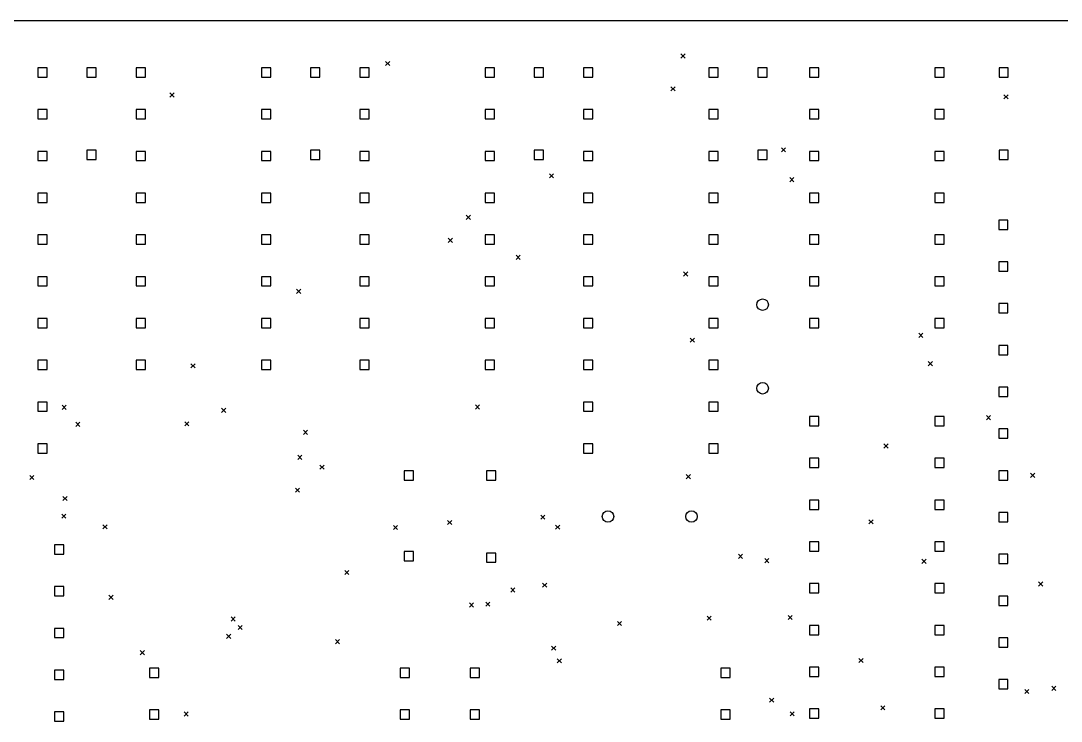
# Model space of a CAD drawing. Extents: x 0.4 to 10.5, y -7.5 to -0.9.
# Drawn here: x 2.959 to 5.449, y -2.576 to -0.9 of the extents above; entities that cross this region are included whole.
import ezdxf

# ---------------------------------------------------------------- set-up
doc = ezdxf.new("R2010")
doc.units = 0
doc.header["$MEASUREMENT"] = 0
doc.layers.add('BLACK', color=7, linetype='CONTINUOUS')

msp = doc.modelspace()

# ---------------------------------------------------------------- linework, layer by layer
at = {"layer": 'BLACK', "linetype": 'CONTINUOUS'}
for p, q in [((10.25, -0.9), (0.75, -0.9)), ((4.5385, -0.979417), (4.5485, -0.989417)), ((4.5485, -0.979417), (4.5385, -0.989417)), ((3.02177, -1.01249), (2.99949, -1.01249)), ((2.99949, -1.01249), (2.99949, -1.03476)), ((3.02177, -1.03476), (3.02177, -1.01249)), ((3.13909, -1.01249), (3.11682, -1.01249)), ((3.11682, -1.01249), (3.11682, -1.03476)), ((3.13909, -1.03476), (3.13909, -1.01249)), ((3.2572, -1.01249), (3.23493, -1.01249)), ((3.23493, -1.01249), (3.23493, -1.03476)), ((3.2572, -1.03476), (3.2572, -1.01249)), ((3.5572, -1.01249), (3.53493, -1.01249)), ((3.53493, -1.01249), (3.53493, -1.03476)), ((3.5572, -1.03476), (3.5572, -1.01249)), ((3.67452, -1.01249), (3.65225, -1.01249)), ((3.65225, -1.01249), (3.65225, -1.03476)), ((3.67452, -1.03476), (3.67452, -1.01249)), ((3.79263, -1.01249), (3.77036, -1.01249)), ((3.77036, -1.01249), (3.77036, -1.03476)), ((3.79263, -1.03476), (3.79263, -1.01249)), ((3.83207, -0.997189), (3.84207, -1.00719)), ((3.84207, -0.997189), (3.83207, -1.00719)), ((4.09263, -1.01249), (4.07036, -1.01249)), ((4.07036, -1.01249), (4.07036, -1.03476)), ((4.09263, -1.03476), (4.09263, -1.01249)), ((4.20995, -1.01249), (4.18768, -1.01249)), ((4.18768, -1.01249), (4.18768, -1.03476)), ((4.20995, -1.03476), (4.20995, -1.01249)), ((4.32806, -1.01249), (4.30579, -1.01249)), ((4.30579, -1.01249), (4.30579, -1.03476)), ((4.32806, -1.03476), (4.32806, -1.01249)), ((4.62806, -1.01249), (4.60579, -1.01249)), ((4.60579, -1.01249), (4.60579, -1.03476)), ((4.62806, -1.03476), (4.62806, -1.01249)), ((4.74539, -1.01249), (4.72312, -1.01249)), ((4.72312, -1.01249), (4.72312, -1.03476)), ((4.74539, -1.03476), (4.74539, -1.01249)), ((4.86862, -1.01249), (4.84634, -1.01249)), ((4.84634, -1.01249), (4.84634, -1.03476)), ((4.86862, -1.03476), (4.86862, -1.01249)), ((5.16862, -1.01249), (5.14634, -1.01249)), ((5.14634, -1.01249), (5.14634, -1.03476)), ((5.16862, -1.03476), (5.16862, -1.01249)), ((5.32216, -1.01249), (5.29989, -1.01249)), ((5.29989, -1.01249), (5.29989, -1.03476)), ((5.32216, -1.03476), (5.32216, -1.01249)), ((2.99949, -1.03476), (3.02177, -1.03476)), ((3.11682, -1.03476), (3.13909, -1.03476)), ((3.23493, -1.03476), (3.2572, -1.03476)), ((3.53493, -1.03476), (3.5572, -1.03476)), ((3.65225, -1.03476), (3.67452, -1.03476)), ((3.77036, -1.03476), (3.79263, -1.03476)), ((4.07036, -1.03476), (4.09263, -1.03476)), ((4.18768, -1.03476), (4.20995, -1.03476)), ((4.30579, -1.03476), (4.32806, -1.03476)), ((4.60579, -1.03476), (4.62806, -1.03476)), ((4.72312, -1.03476), (4.74539, -1.03476)), ((4.84634, -1.03476), (4.86862, -1.03476)), ((5.14634, -1.03476), (5.16862, -1.03476)), ((5.29989, -1.03476), (5.32216, -1.03476)), ((4.51482, -1.05777), (4.52482, -1.06777)), ((4.52482, -1.05777), (4.51482, -1.06777)), ((3.31583, -1.07244), (3.32583, -1.08244)), ((3.32583, -1.07244), (3.31583, -1.08244)), ((5.31148, -1.07687), (5.32148, -1.08687)), ((5.32148, -1.07687), (5.31148, -1.08687)), ((3.02177, -1.11249), (2.99949, -1.11249)), ((2.99949, -1.11249), (2.99949, -1.13476)), ((3.02177, -1.13476), (3.02177, -1.11249)), ((3.2572, -1.11249), (3.23493, -1.11249)), ((3.23493, -1.11249), (3.23493, -1.13476)), ((3.2572, -1.13476), (3.2572, -1.11249)), ((3.5572, -1.11249), (3.53493, -1.11249)), ((3.53493, -1.11249), (3.53493, -1.13476)), ((3.5572, -1.13476), (3.5572, -1.11249)), ((3.79263, -1.11249), (3.77036, -1.11249)), ((3.77036, -1.11249), (3.77036, -1.13476)), ((3.79263, -1.13476), (3.79263, -1.11249)), ((4.09263, -1.11249), (4.07036, -1.11249)), ((4.07036, -1.11249), (4.07036, -1.13476)), ((4.09263, -1.13476), (4.09263, -1.11249)), ((4.32806, -1.11249), (4.30579, -1.11249)), ((4.30579, -1.11249), (4.30579, -1.13476)), ((4.32806, -1.13476), (4.32806, -1.11249)), ((4.62806, -1.11249), (4.60579, -1.11249)), ((4.60579, -1.11249), (4.60579, -1.13476)), ((4.62806, -1.13476), (4.62806, -1.11249)), ((4.86862, -1.11249), (4.84634, -1.11249)), ((4.84634, -1.11249), (4.84634, -1.13476)), ((4.86862, -1.13476), (4.86862, -1.11249)), ((5.16862, -1.11249), (5.14634, -1.11249)), ((5.14634, -1.11249), (5.14634, -1.13476)), ((5.16862, -1.13476), (5.16862, -1.11249)), ((2.99949, -1.13476), (3.02177, -1.13476)), ((3.23493, -1.13476), (3.2572, -1.13476)), ((3.53493, -1.13476), (3.5572, -1.13476)), ((3.77036, -1.13476), (3.79263, -1.13476)), ((4.07036, -1.13476), (4.09263, -1.13476)), ((4.30579, -1.13476), (4.32806, -1.13476)), ((4.60579, -1.13476), (4.62806, -1.13476)), ((4.84634, -1.13476), (4.86862, -1.13476)), ((5.14634, -1.13476), (5.16862, -1.13476)), ((3.02177, -1.21249), (2.99949, -1.21249)), ((2.99949, -1.21249), (2.99949, -1.23476)), ((3.02177, -1.23476), (3.02177, -1.21249)), ((3.13909, -1.20934), (3.11682, -1.20934)), ((3.11682, -1.20934), (3.11682, -1.23161)), ((3.13909, -1.23161), (3.13909, -1.20934)), ((3.2572, -1.21249), (3.23493, -1.21249)), ((3.23493, -1.21249), (3.23493, -1.23476)), ((3.2572, -1.23476), (3.2572, -1.21249)), ((3.5572, -1.21249), (3.53493, -1.21249)), ((3.53493, -1.21249), (3.53493, -1.23476)), ((3.5572, -1.23476), (3.5572, -1.21249)), ((3.67452, -1.20934), (3.65225, -1.20934)), ((3.65225, -1.20934), (3.65225, -1.23161)), ((3.67452, -1.23161), (3.67452, -1.20934)), ((3.79263, -1.21249), (3.77036, -1.21249)), ((3.77036, -1.21249), (3.77036, -1.23476)), ((3.79263, -1.23476), (3.79263, -1.21249)), ((4.09263, -1.21249), (4.07036, -1.21249)), ((4.07036, -1.21249), (4.07036, -1.23476)), ((4.09263, -1.23476), (4.09263, -1.21249)), ((4.20995, -1.20934), (4.18768, -1.20934)), ((4.18768, -1.20934), (4.18768, -1.23161)), ((4.20995, -1.23161), (4.20995, -1.20934)), ((4.32806, -1.21249), (4.30579, -1.21249)), ((4.30579, -1.21249), (4.30579, -1.23476)), ((4.32806, -1.23476), (4.32806, -1.21249)), ((4.62806, -1.21249), (4.60579, -1.21249)), ((4.60579, -1.21249), (4.60579, -1.23476)), ((4.62806, -1.23476), (4.62806, -1.21249)), ((4.74539, -1.20934), (4.72312, -1.20934)), ((4.72312, -1.20934), (4.72312, -1.23161)), ((4.74539, -1.23161), (4.74539, -1.20934)), ((4.7793, -1.20379), (4.7893, -1.21379)), ((4.7893, -1.20379), (4.7793, -1.21379)), ((4.86862, -1.21249), (4.84634, -1.21249)), ((4.84634, -1.21249), (4.84634, -1.23476)), ((4.86862, -1.23476), (4.86862, -1.21249)), ((5.16862, -1.21249), (5.14634, -1.21249)), ((5.14634, -1.21249), (5.14634, -1.23476)), ((5.16862, -1.23476), (5.16862, -1.21249)), ((5.32216, -1.20934), (5.29989, -1.20934)), ((5.29989, -1.20934), (5.29989, -1.23161)), ((5.32216, -1.23161), (5.32216, -1.20934)), ((2.99949, -1.23476), (3.02177, -1.23476)), ((3.11682, -1.23161), (3.13909, -1.23161)), ((3.23493, -1.23476), (3.2572, -1.23476)), ((3.53493, -1.23476), (3.5572, -1.23476)), ((3.65225, -1.23161), (3.67452, -1.23161)), ((3.77036, -1.23476), (3.79263, -1.23476)), ((4.07036, -1.23476), (4.09263, -1.23476)), ((4.18768, -1.23161), (4.20995, -1.23161)), ((4.30579, -1.23476), (4.32806, -1.23476)), ((4.60579, -1.23476), (4.62806, -1.23476)), ((4.72312, -1.23161), (4.74539, -1.23161)), ((4.84634, -1.23476), (4.86862, -1.23476)), ((5.14634, -1.23476), (5.16862, -1.23476)), ((5.29989, -1.23161), (5.32216, -1.23161)), ((4.22394, -1.26596), (4.23394, -1.27596)), ((4.23394, -1.26596), (4.22394, -1.27596)), ((4.79914, -1.27531), (4.80914, -1.28531)), ((4.80914, -1.27531), (4.79914, -1.28531)), ((3.02177, -1.31249), (2.99949, -1.31249)), ((2.99949, -1.31249), (2.99949, -1.33476)), ((3.02177, -1.33476), (3.02177, -1.31249)), ((3.2572, -1.31249), (3.23493, -1.31249)), ((3.23493, -1.31249), (3.23493, -1.33476)), ((3.2572, -1.33476), (3.2572, -1.31249)), ((3.5572, -1.31249), (3.53493, -1.31249)), ((3.53493, -1.31249), (3.53493, -1.33476)), ((3.5572, -1.33476), (3.5572, -1.31249)), ((3.79263, -1.31249), (3.77036, -1.31249)), ((3.77036, -1.31249), (3.77036, -1.33476)), ((3.79263, -1.33476), (3.79263, -1.31249)), ((4.09263, -1.31249), (4.07036, -1.31249)), ((4.07036, -1.31249), (4.07036, -1.33476)), ((4.09263, -1.33476), (4.09263, -1.31249)), ((4.32806, -1.31249), (4.30579, -1.31249)), ((4.30579, -1.31249), (4.30579, -1.33476)), ((4.32806, -1.33476), (4.32806, -1.31249)), ((4.62806, -1.31249), (4.60579, -1.31249)), ((4.60579, -1.31249), (4.60579, -1.33476)), ((4.62806, -1.33476), (4.62806, -1.31249)), ((4.86862, -1.31249), (4.84634, -1.31249)), ((4.84634, -1.31249), (4.84634, -1.33476)), ((4.86862, -1.33476), (4.86862, -1.31249)), ((5.16862, -1.31249), (5.14634, -1.31249)), ((5.14634, -1.31249), (5.14634, -1.33476)), ((5.16862, -1.33476), (5.16862, -1.31249)), ((2.99949, -1.33476), (3.02177, -1.33476)), ((3.23493, -1.33476), (3.2572, -1.33476)), ((3.53493, -1.33476), (3.5572, -1.33476)), ((3.77036, -1.33476), (3.79263, -1.33476)), ((4.07036, -1.33476), (4.09263, -1.33476)), ((4.30579, -1.33476), (4.32806, -1.33476)), ((4.60579, -1.33476), (4.62806, -1.33476)), ((4.84634, -1.33476), (4.86862, -1.33476)), ((5.14634, -1.33476), (5.16862, -1.33476)), ((4.02511, -1.36562), (4.03511, -1.37562)), ((4.03511, -1.36562), (4.02511, -1.37562)), ((5.32137, -1.37705), (5.2991, -1.37705)), ((5.2991, -1.37705), (5.2991, -1.39932)), ((5.32137, -1.39932), (5.32137, -1.37705)), ((3.02177, -1.41249), (2.99949, -1.41249)), ((2.99949, -1.41249), (2.99949, -1.43476)), ((3.02177, -1.43476), (3.02177, -1.41249)), ((3.2572, -1.41249), (3.23493, -1.41249)), ((3.23493, -1.41249), (3.23493, -1.43476)), ((3.2572, -1.43476), (3.2572, -1.41249)), ((3.5572, -1.41249), (3.53493, -1.41249)), ((3.53493, -1.41249), (3.53493, -1.43476)), ((3.5572, -1.43476), (3.5572, -1.41249)), ((3.79263, -1.41249), (3.77036, -1.41249)), ((3.77036, -1.41249), (3.77036, -1.43476)), ((3.79263, -1.43476), (3.79263, -1.41249)), ((4.09263, -1.41249), (4.07036, -1.41249)), ((4.07036, -1.41249), (4.07036, -1.43476)), ((4.09263, -1.43476), (4.09263, -1.41249)), ((4.32806, -1.41249), (4.30579, -1.41249)), ((4.30579, -1.41249), (4.30579, -1.43476)), ((4.32806, -1.43476), (4.32806, -1.41249)), ((4.62806, -1.41249), (4.60579, -1.41249)), ((4.60579, -1.41249), (4.60579, -1.43476)), ((4.62806, -1.43476), (4.62806, -1.41249)), ((4.86862, -1.41249), (4.84634, -1.41249)), ((4.84634, -1.41249), (4.84634, -1.43476)), ((4.86862, -1.43476), (4.86862, -1.41249)), ((5.16862, -1.41249), (5.14634, -1.41249)), ((5.14634, -1.41249), (5.14634, -1.43476)), ((5.16862, -1.43476), (5.16862, -1.41249)), ((5.2991, -1.39932), (5.32137, -1.39932)), ((2.99949, -1.43476), (3.02177, -1.43476)), ((3.23493, -1.43476), (3.2572, -1.43476)), ((3.53493, -1.43476), (3.5572, -1.43476)), ((3.77036, -1.43476), (3.79263, -1.43476)), ((3.98199, -1.42039), (3.99199, -1.43039)), ((3.99199, -1.42039), (3.98199, -1.43039)), ((4.07036, -1.43476), (4.09263, -1.43476)), ((4.30579, -1.43476), (4.32806, -1.43476)), ((4.60579, -1.43476), (4.62806, -1.43476)), ((4.84634, -1.43476), (4.86862, -1.43476)), ((5.14634, -1.43476), (5.16862, -1.43476)), ((4.14421, -1.4613), (4.15421, -1.4713)), ((4.15421, -1.4613), (4.14421, -1.4713)), ((5.32137, -1.47705), (5.2991, -1.47705)), ((5.2991, -1.47705), (5.2991, -1.49932)), ((5.32137, -1.49932), (5.32137, -1.47705)), ((3.02177, -1.51249), (2.99949, -1.51249)), ((2.99949, -1.51249), (2.99949, -1.53476)), ((3.02177, -1.53476), (3.02177, -1.51249)), ((3.2572, -1.51249), (3.23493, -1.51249)), ((3.23493, -1.51249), (3.23493, -1.53476)), ((3.2572, -1.53476), (3.2572, -1.51249)), ((3.5572, -1.51249), (3.53493, -1.51249)), ((3.53493, -1.51249), (3.53493, -1.53476)), ((3.5572, -1.53476), (3.5572, -1.51249)), ((3.79263, -1.51249), (3.77036, -1.51249)), ((3.77036, -1.51249), (3.77036, -1.53476)), ((3.79263, -1.53476), (3.79263, -1.51249)), ((4.09263, -1.51249), (4.07036, -1.51249)), ((4.07036, -1.51249), (4.07036, -1.53476)), ((4.09263, -1.53476), (4.09263, -1.51249)), ((4.32806, -1.51249), (4.30579, -1.51249)), ((4.30579, -1.51249), (4.30579, -1.53476)), ((4.32806, -1.53476), (4.32806, -1.51249)), ((4.54516, -1.50085), (4.55516, -1.51085)), ((4.55516, -1.50085), (4.54516, -1.51085)), ((4.62806, -1.51249), (4.60579, -1.51249)), ((4.60579, -1.51249), (4.60579, -1.53476)), ((4.62806, -1.53476), (4.62806, -1.51249)), ((4.86862, -1.51249), (4.84634, -1.51249)), ((4.84634, -1.51249), (4.84634, -1.53476)), ((4.86862, -1.53476), (4.86862, -1.51249)), ((5.16862, -1.51249), (5.14634, -1.51249)), ((5.14634, -1.51249), (5.14634, -1.53476)), ((5.16862, -1.53476), (5.16862, -1.51249)), ((5.2991, -1.49932), (5.32137, -1.49932)), ((2.99949, -1.53476), (3.02177, -1.53476)), ((3.23493, -1.53476), (3.2572, -1.53476)), ((3.53493, -1.53476), (3.5572, -1.53476)), ((3.61909, -1.54272), (3.62909, -1.55272)), ((3.62909, -1.54272), (3.61909, -1.55272)), ((3.77036, -1.53476), (3.79263, -1.53476)), ((4.07036, -1.53476), (4.09263, -1.53476)), ((4.30579, -1.53476), (4.32806, -1.53476)), ((4.60579, -1.53476), (4.62806, -1.53476)), ((4.84634, -1.53476), (4.86862, -1.53476)), ((5.14634, -1.53476), (5.16862, -1.53476)), ((5.32137, -1.57705), (5.2991, -1.57705)), ((5.2991, -1.57705), (5.2991, -1.59932)), ((5.32137, -1.59932), (5.32137, -1.57705)), ((3.02177, -1.61249), (2.99949, -1.61249)), ((2.99949, -1.61249), (2.99949, -1.63476)), ((3.02177, -1.63476), (3.02177, -1.61249)), ((3.2572, -1.61249), (3.23493, -1.61249)), ((3.23493, -1.61249), (3.23493, -1.63476)), ((3.2572, -1.63476), (3.2572, -1.61249)), ((3.5572, -1.61249), (3.53493, -1.61249)), ((3.53493, -1.61249), (3.53493, -1.63476)), ((3.5572, -1.63476), (3.5572, -1.61249)), ((3.79263, -1.61249), (3.77036, -1.61249)), ((3.77036, -1.61249), (3.77036, -1.63476)), ((3.79263, -1.63476), (3.79263, -1.61249)), ((4.09263, -1.61249), (4.07036, -1.61249)), ((4.07036, -1.61249), (4.07036, -1.63476)), ((4.09263, -1.63476), (4.09263, -1.61249)), ((4.32806, -1.61249), (4.30579, -1.61249)), ((4.30579, -1.61249), (4.30579, -1.63476)), ((4.32806, -1.63476), (4.32806, -1.61249)), ((4.62806, -1.61249), (4.60579, -1.61249)), ((4.60579, -1.61249), (4.60579, -1.63476)), ((4.62806, -1.63476), (4.62806, -1.61249)), ((4.86862, -1.61249), (4.84634, -1.61249)), ((4.84634, -1.61249), (4.84634, -1.63476)), ((4.86862, -1.63476), (4.86862, -1.61249)), ((5.16862, -1.61249), (5.14634, -1.61249)), ((5.14634, -1.61249), (5.14634, -1.63476)), ((5.16862, -1.63476), (5.16862, -1.61249)), ((5.2991, -1.59932), (5.32137, -1.59932)), ((2.99949, -1.63476), (3.02177, -1.63476)), ((3.23493, -1.63476), (3.2572, -1.63476)), ((3.53493, -1.63476), (3.5572, -1.63476)), ((3.77036, -1.63476), (3.79263, -1.63476)), ((4.07036, -1.63476), (4.09263, -1.63476)), ((4.30579, -1.63476), (4.32806, -1.63476)), ((4.60579, -1.63476), (4.62806, -1.63476)), ((4.84634, -1.63476), (4.86862, -1.63476)), ((5.14634, -1.63476), (5.16862, -1.63476)), ((4.56091, -1.65952), (4.57091, -1.66952)), ((4.57091, -1.65952), (4.56091, -1.66952)), ((5.10794, -1.64783), (5.11794, -1.65783)), ((5.11794, -1.64783), (5.10794, -1.65783)), ((5.32137, -1.67705), (5.2991, -1.67705)), ((5.2991, -1.67705), (5.2991, -1.69932)), ((5.32137, -1.69932), (5.32137, -1.67705)), ((3.02177, -1.71249), (2.99949, -1.71249)), ((2.99949, -1.71249), (2.99949, -1.73476)), ((3.02177, -1.73476), (3.02177, -1.71249)), ((3.2572, -1.71249), (3.23493, -1.71249)), ((3.23493, -1.71249), (3.23493, -1.73476)), ((3.2572, -1.73476), (3.2572, -1.71249)), ((3.5572, -1.71249), (3.53493, -1.71249)), ((3.53493, -1.71249), (3.53493, -1.73476)), ((3.5572, -1.73476), (3.5572, -1.71249)), ((3.79263, -1.71249), (3.77036, -1.71249)), ((3.77036, -1.71249), (3.77036, -1.73476)), ((3.79263, -1.73476), (3.79263, -1.71249)), ((4.09263, -1.71249), (4.07036, -1.71249)), ((4.07036, -1.71249), (4.07036, -1.73476)), ((4.09263, -1.73476), (4.09263, -1.71249)), ((4.32806, -1.71249), (4.30579, -1.71249)), ((4.30579, -1.71249), (4.30579, -1.73476)), ((4.32806, -1.73476), (4.32806, -1.71249)), ((4.62806, -1.71249), (4.60579, -1.71249)), ((4.60579, -1.71249), (4.60579, -1.73476)), ((4.62806, -1.73476), (4.62806, -1.71249)), ((5.13051, -1.71583), (5.14051, -1.72583)), ((5.14051, -1.71583), (5.13051, -1.72583)), ((5.2991, -1.69932), (5.32137, -1.69932)), ((2.99949, -1.73476), (3.02177, -1.73476)), ((3.23493, -1.73476), (3.2572, -1.73476)), ((3.36618, -1.72094), (3.37618, -1.73094)), ((3.37618, -1.72094), (3.36618, -1.73094)), ((3.53493, -1.73476), (3.5572, -1.73476)), ((3.77036, -1.73476), (3.79263, -1.73476)), ((4.07036, -1.73476), (4.09263, -1.73476)), ((4.30579, -1.73476), (4.32806, -1.73476)), ((4.60579, -1.73476), (4.62806, -1.73476)), ((5.32137, -1.77705), (5.2991, -1.77705)), ((5.2991, -1.77705), (5.2991, -1.79932)), ((5.32137, -1.79932), (5.32137, -1.77705)), ((3.02177, -1.81249), (2.99949, -1.81249)), ((2.99949, -1.81249), (2.99949, -1.83476)), ((3.02177, -1.83476), (3.02177, -1.81249)), ((4.32806, -1.81249), (4.30579, -1.81249)), ((4.30579, -1.81249), (4.30579, -1.83476)), ((4.32806, -1.83476), (4.32806, -1.81249)), ((4.62806, -1.81249), (4.60579, -1.81249)), ((4.60579, -1.81249), (4.60579, -1.83476)), ((4.62806, -1.83476), (4.62806, -1.81249)), ((5.2991, -1.79932), (5.32137, -1.79932)), ((2.99949, -1.83476), (3.02177, -1.83476)), ((3.05794, -1.82037), (3.06794, -1.83037)), ((3.06794, -1.82037), (3.05794, -1.83037)), ((3.43955, -1.82725), (3.44955, -1.83725)), ((3.44955, -1.82725), (3.43955, -1.83725)), ((4.04676, -1.81922), (4.05676, -1.82922)), ((4.05676, -1.81922), (4.04676, -1.82922)), ((4.30579, -1.83476), (4.32806, -1.83476)), ((4.60579, -1.83476), (4.62806, -1.83476)), ((3.09049, -1.86086), (3.10049, -1.87086)), ((3.10049, -1.86086), (3.09049, -1.87086)), ((3.35133, -1.85963), (3.36133, -1.86963)), ((3.36133, -1.85963), (3.35133, -1.86963)), ((4.86862, -1.84713), (4.84634, -1.84713)), ((4.84634, -1.84713), (4.84634, -1.8694)), ((4.86862, -1.8694), (4.86862, -1.84713)), ((5.16862, -1.84713), (5.14634, -1.84713)), ((5.14634, -1.84713), (5.14634, -1.8694)), ((5.16862, -1.8694), (5.16862, -1.84713)), ((5.26963, -1.84481), (5.27963, -1.85481)), ((5.27963, -1.84481), (5.26963, -1.85481)), ((3.63533, -1.87989), (3.64533, -1.88989)), ((3.64533, -1.87989), (3.63533, -1.88989)), ((4.84634, -1.8694), (4.86862, -1.8694)), ((5.14634, -1.8694), (5.16862, -1.8694)), ((5.32137, -1.87705), (5.2991, -1.87705)), ((5.2991, -1.87705), (5.2991, -1.89932)), ((5.32137, -1.89932), (5.32137, -1.87705)), ((3.02177, -1.91249), (2.99949, -1.91249)), ((2.99949, -1.91249), (2.99949, -1.93476)), ((3.02177, -1.93476), (3.02177, -1.91249)), ((4.32806, -1.91249), (4.30579, -1.91249)), ((4.30579, -1.91249), (4.30579, -1.93476)), ((4.32806, -1.93476), (4.32806, -1.91249)), ((4.62806, -1.91249), (4.60579, -1.91249)), ((4.60579, -1.91249), (4.60579, -1.93476)), ((4.62806, -1.93476), (4.62806, -1.91249)), ((5.02433, -1.91276), (5.03433, -1.92276)), ((5.03433, -1.91276), (5.02433, -1.92276)), ((5.2991, -1.89932), (5.32137, -1.89932)), ((2.99949, -1.93476), (3.02177, -1.93476)), ((3.6216, -1.93972), (3.6316, -1.94972)), ((3.6316, -1.93972), (3.6216, -1.94972)), ((4.30579, -1.93476), (4.32806, -1.93476)), ((4.60579, -1.93476), (4.62806, -1.93476)), ((3.67486, -1.96359), (3.68486, -1.97359)), ((3.68486, -1.96359), (3.67486, -1.97359)), ((4.86862, -1.94713), (4.84634, -1.94713)), ((4.84634, -1.94713), (4.84634, -1.9694)), ((4.86862, -1.9694), (4.86862, -1.94713)), ((5.16862, -1.94713), (5.14634, -1.94713)), ((5.14634, -1.94713), (5.14634, -1.9694)), ((5.16862, -1.9694), (5.16862, -1.94713)), ((2.98042, -1.98829), (2.99042, -1.99829)), ((2.99042, -1.98829), (2.98042, -1.99829)), ((3.89893, -1.97705), (3.87666, -1.97705)), ((3.87666, -1.97705), (3.87666, -1.99932)), ((3.89893, -1.99932), (3.89893, -1.97705)), ((4.09578, -1.97705), (4.07351, -1.97705)), ((4.07351, -1.97705), (4.07351, -1.99932)), ((4.09578, -1.99932), (4.09578, -1.97705)), ((4.55151, -1.98626), (4.56151, -1.99626)), ((4.56151, -1.98626), (4.55151, -1.99626)), ((4.84634, -1.9694), (4.86862, -1.9694)), ((5.14634, -1.9694), (5.16862, -1.9694)), ((5.32137, -1.97705), (5.2991, -1.97705)), ((5.2991, -1.97705), (5.2991, -1.99932)), ((5.32137, -1.99932), (5.32137, -1.97705)), ((5.37524, -1.98319), (5.38524, -1.99319)), ((5.38524, -1.98319), (5.37524, -1.99319)), ((3.87666, -1.99932), (3.89893, -1.99932)), ((4.07351, -1.99932), (4.09578, -1.99932)), ((5.2991, -1.99932), (5.32137, -1.99932)), ((3.0597, -2.03837), (3.0697, -2.04837)), ((3.0697, -2.03837), (3.0597, -2.04837)), ((3.61618, -2.01867), (3.62618, -2.02867)), ((3.62618, -2.01867), (3.61618, -2.02867)), ((4.86862, -2.04713), (4.84634, -2.04713)), ((4.84634, -2.04713), (4.84634, -2.0694)), ((4.86862, -2.0694), (4.86862, -2.04713)), ((5.16862, -2.04713), (5.14634, -2.04713)), ((5.14634, -2.04713), (5.14634, -2.0694)), ((5.16862, -2.0694), (5.16862, -2.04713)), ((3.05714, -2.08081), (3.06714, -2.09081)), ((3.06714, -2.08081), (3.05714, -2.09081)), ((4.20326, -2.0831), (4.21326, -2.0931)), ((4.21326, -2.0831), (4.20326, -2.0931)), ((4.84634, -2.0694), (4.86862, -2.0694)), ((5.14634, -2.0694), (5.16862, -2.0694)), ((5.32137, -2.07705), (5.2991, -2.07705)), ((5.2991, -2.07705), (5.2991, -2.09932)), ((5.32137, -2.09932), (5.32137, -2.07705)), ((3.15566, -2.10633), (3.16566, -2.11633)), ((3.16566, -2.10633), (3.15566, -2.11633)), ((3.85057, -2.10777), (3.86057, -2.11777)), ((3.86057, -2.10777), (3.85057, -2.11777)), ((3.98013, -2.09576), (3.99013, -2.10576)), ((3.99013, -2.09576), (3.98013, -2.10576)), ((4.23872, -2.10715), (4.24872, -2.11715)), ((4.24872, -2.10715), (4.23872, -2.11715)), ((4.98872, -2.09445), (4.99872, -2.10445)), ((4.99872, -2.09445), (4.98872, -2.10445)), ((5.2991, -2.09932), (5.32137, -2.09932)), ((3.06232, -2.15422), (3.04005, -2.15422)), ((3.04005, -2.15422), (3.04005, -2.17649)), ((3.06232, -2.17649), (3.06232, -2.15422)), ((4.86862, -2.14713), (4.84634, -2.14713)), ((4.84634, -2.14713), (4.84634, -2.1694)), ((4.86862, -2.1694), (4.86862, -2.14713)), ((5.16862, -2.14713), (5.14634, -2.14713)), ((5.14634, -2.14713), (5.14634, -2.1694)), ((5.16862, -2.1694), (5.16862, -2.14713)), ((3.04005, -2.17649), (3.06232, -2.17649)), ((3.89893, -2.16997), (3.87666, -2.16997)), ((3.87666, -2.16997), (3.87666, -2.19224)), ((3.89893, -2.19224), (3.89893, -2.16997)), ((4.09578, -2.1739), (4.07351, -2.1739)), ((4.07351, -2.1739), (4.07351, -2.19617)), ((4.09578, -2.19617), (4.09578, -2.1739)), ((4.67615, -2.17694), (4.68615, -2.18694)), ((4.68615, -2.17694), (4.67615, -2.18694)), ((4.73947, -2.18715), (4.74947, -2.19715)), ((4.74947, -2.18715), (4.73947, -2.19715)), ((4.84634, -2.1694), (4.86862, -2.1694)), ((5.11523, -2.18883), (5.12523, -2.19883)), ((5.12523, -2.18883), (5.11523, -2.19883)), ((5.14634, -2.1694), (5.16862, -2.1694)), ((5.32137, -2.17705), (5.2991, -2.17705)), ((5.2991, -2.17705), (5.2991, -2.19932)), ((5.32137, -2.19932), (5.32137, -2.17705)), ((3.73411, -2.21565), (3.74411, -2.22565)), ((3.74411, -2.21565), (3.73411, -2.22565)), ((3.87666, -2.19224), (3.89893, -2.19224)), ((4.07351, -2.19617), (4.09578, -2.19617)), ((5.2991, -2.19932), (5.32137, -2.19932)), ((3.06232, -2.25422), (3.04005, -2.25422)), ((3.04005, -2.25422), (3.04005, -2.27649)), ((3.06232, -2.27649), (3.06232, -2.25422)), ((4.13136, -2.25757), (4.14136, -2.26757)), ((4.14136, -2.25757), (4.13136, -2.26757)), ((4.20774, -2.24578), (4.21774, -2.25578)), ((4.21774, -2.24578), (4.20774, -2.25578)), ((4.86862, -2.24713), (4.84634, -2.24713)), ((4.84634, -2.24713), (4.84634, -2.2694)), ((4.86862, -2.2694), (4.86862, -2.24713)), ((5.16862, -2.24713), (5.14634, -2.24713)), ((5.14634, -2.24713), (5.14634, -2.2694)), ((5.16862, -2.2694), (5.16862, -2.24713)), ((5.39468, -2.24301), (5.40468, -2.25301)), ((5.40468, -2.24301), (5.39468, -2.25301)), ((3.04005, -2.27649), (3.06232, -2.27649)), ((3.16996, -2.27504), (3.17996, -2.28504)), ((3.17996, -2.27504), (3.16996, -2.28504)), ((4.84634, -2.2694), (4.86862, -2.2694)), ((5.14634, -2.2694), (5.16862, -2.2694)), ((5.32137, -2.27705), (5.2991, -2.27705)), ((5.2991, -2.27705), (5.2991, -2.29932)), ((5.32137, -2.29932), (5.32137, -2.27705)), ((4.0324, -2.29354), (4.0424, -2.30354)), ((4.0424, -2.29354), (4.0324, -2.30354)), ((4.07147, -2.29128), (4.08147, -2.30128)), ((4.08147, -2.29128), (4.07147, -2.30128)), ((5.2991, -2.29932), (5.32137, -2.29932)), ((3.46213, -2.32695), (3.47213, -2.33695)), ((3.47213, -2.32695), (3.46213, -2.33695)), ((4.38671, -2.33762), (4.39671, -2.34762)), ((4.39671, -2.33762), (4.38671, -2.34762)), ((4.60135, -2.3247), (4.61135, -2.3347)), ((4.61135, -2.3247), (4.60135, -2.3347)), ((4.79506, -2.32329), (4.80506, -2.33329)), ((4.80506, -2.32329), (4.79506, -2.33329)), ((3.06232, -2.35422), (3.04005, -2.35422)), ((3.04005, -2.35422), (3.04005, -2.37649)), ((3.06232, -2.37649), (3.06232, -2.35422)), ((3.47888, -2.34707), (3.48888, -2.35707)), ((3.48888, -2.34707), (3.47888, -2.35707)), ((4.86862, -2.34713), (4.84634, -2.34713)), ((4.84634, -2.34713), (4.84634, -2.3694)), ((4.86862, -2.3694), (4.86862, -2.34713)), ((5.16862, -2.34713), (5.14634, -2.34713)), ((5.14634, -2.34713), (5.14634, -2.3694)), ((5.16862, -2.3694), (5.16862, -2.34713)), ((3.04005, -2.37649), (3.06232, -2.37649)), ((3.45135, -2.36856), (3.46135, -2.37856)), ((3.46135, -2.36856), (3.45135, -2.37856)), ((3.71197, -2.38114), (3.72197, -2.39114)), ((3.72197, -2.38114), (3.71197, -2.39114)), ((4.84634, -2.3694), (4.86862, -2.3694)), ((5.14634, -2.3694), (5.16862, -2.3694)), ((5.32137, -2.37705), (5.2991, -2.37705)), ((5.2991, -2.37705), (5.2991, -2.39932)), ((5.32137, -2.39932), (5.32137, -2.37705)), ((3.24467, -2.40736), (3.25467, -2.41736)), ((3.25467, -2.40736), (3.24467, -2.41736)), ((4.22909, -2.39665), (4.23909, -2.40665)), ((4.23909, -2.39665), (4.22909, -2.40665)), ((5.2991, -2.39932), (5.32137, -2.39932)), ((4.24257, -2.42695), (4.25257, -2.43695)), ((4.25257, -2.42695), (4.24257, -2.43695)), ((4.96469, -2.42623), (4.97469, -2.43623)), ((4.97469, -2.42623), (4.96469, -2.43623)), ((3.06232, -2.45422), (3.04005, -2.45422)), ((3.04005, -2.45422), (3.04005, -2.47649)), ((3.06232, -2.47649), (3.06232, -2.45422)), ((3.28909, -2.44949), (3.26682, -2.44949)), ((3.26682, -2.44949), (3.26682, -2.47177)), ((3.28909, -2.47177), (3.28909, -2.44949)), ((3.88909, -2.44949), (3.86682, -2.44949)), ((3.86682, -2.44949), (3.86682, -2.47177)), ((3.88909, -2.47177), (3.88909, -2.44949)), ((4.0568, -2.44949), (4.03453, -2.44949)), ((4.03453, -2.44949), (4.03453, -2.47177)), ((4.0568, -2.47177), (4.0568, -2.44949)), ((4.6568, -2.44949), (4.63453, -2.44949)), ((4.63453, -2.44949), (4.63453, -2.47177)), ((4.6568, -2.47177), (4.6568, -2.44949)), ((4.86862, -2.44713), (4.84634, -2.44713)), ((4.84634, -2.44713), (4.84634, -2.4694)), ((4.86862, -2.4694), (4.86862, -2.44713)), ((5.16862, -2.44713), (5.14634, -2.44713)), ((5.14634, -2.44713), (5.14634, -2.4694)), ((5.16862, -2.4694), (5.16862, -2.44713)), ((3.04005, -2.47649), (3.06232, -2.47649)), ((3.26682, -2.47177), (3.28909, -2.47177)), ((3.86682, -2.47177), (3.88909, -2.47177)), ((4.03453, -2.47177), (4.0568, -2.47177)), ((4.63453, -2.47177), (4.6568, -2.47177)), ((4.84634, -2.4694), (4.86862, -2.4694)), ((5.14634, -2.4694), (5.16862, -2.4694)), ((5.32137, -2.47705), (5.2991, -2.47705)), ((5.2991, -2.47705), (5.2991, -2.49932)), ((5.32137, -2.49932), (5.32137, -2.47705)), ((5.2991, -2.49932), (5.32137, -2.49932)), ((5.36133, -2.50056), (5.37133, -2.51056)), ((5.37133, -2.50056), (5.36133, -2.51056)), ((5.42594, -2.49294), (5.43594, -2.50294)), ((5.43594, -2.49294), (5.42594, -2.50294)), ((4.75069, -2.52111), (4.76069, -2.53111)), ((4.76069, -2.52111), (4.75069, -2.53111)), ((3.06232, -2.55422), (3.04005, -2.55422)), ((3.04005, -2.55422), (3.04005, -2.57649)), ((3.06232, -2.57649), (3.06232, -2.55422)), ((3.28909, -2.54949), (3.26682, -2.54949)), ((3.26682, -2.54949), (3.26682, -2.57177)), ((3.28909, -2.57177), (3.28909, -2.54949)), ((3.34991, -2.55435), (3.35991, -2.56435)), ((3.35991, -2.55435), (3.34991, -2.56435)), ((3.88909, -2.54949), (3.86682, -2.54949)), ((3.86682, -2.54949), (3.86682, -2.57177)), ((3.88909, -2.57177), (3.88909, -2.54949)), ((4.0568, -2.54949), (4.03453, -2.54949)), ((4.03453, -2.54949), (4.03453, -2.57177)), ((4.0568, -2.57177), (4.0568, -2.54949)), ((4.6568, -2.54949), (4.63453, -2.54949)), ((4.63453, -2.54949), (4.63453, -2.57177)), ((4.6568, -2.57177), (4.6568, -2.54949)), ((4.80008, -2.55373), (4.81008, -2.56373)), ((4.81008, -2.55373), (4.80008, -2.56373)), ((4.86862, -2.54713), (4.84634, -2.54713)), ((4.84634, -2.54713), (4.84634, -2.5694)), ((4.86862, -2.5694), (4.86862, -2.54713)), ((5.01683, -2.53952), (5.02683, -2.54952)), ((5.02683, -2.53952), (5.01683, -2.54952)), ((5.16862, -2.54713), (5.14634, -2.54713)), ((5.14634, -2.54713), (5.14634, -2.5694)), ((5.16862, -2.5694), (5.16862, -2.54713)), ((3.04005, -2.57649), (3.06232, -2.57649)), ((3.26682, -2.57177), (3.28909, -2.57177)), ((3.86682, -2.57177), (3.88909, -2.57177)), ((4.03453, -2.57177), (4.0568, -2.57177)), ((4.63453, -2.57177), (4.6568, -2.57177)), ((4.84634, -2.5694), (4.86862, -2.5694)), ((5.14634, -2.5694), (5.16862, -2.5694))]:
    msp.add_line(p, q, dxfattribs=at)
at = {"layer": 'BLACK'}
for centre in [(4.73425, -1.57953), (4.73425, -1.77953), (4.36417, -2.08661), (4.56417, -2.08661)]:
    msp.add_circle(centre, 0.01378, dxfattribs=at)

doc.saveas('drawing.dxf')
